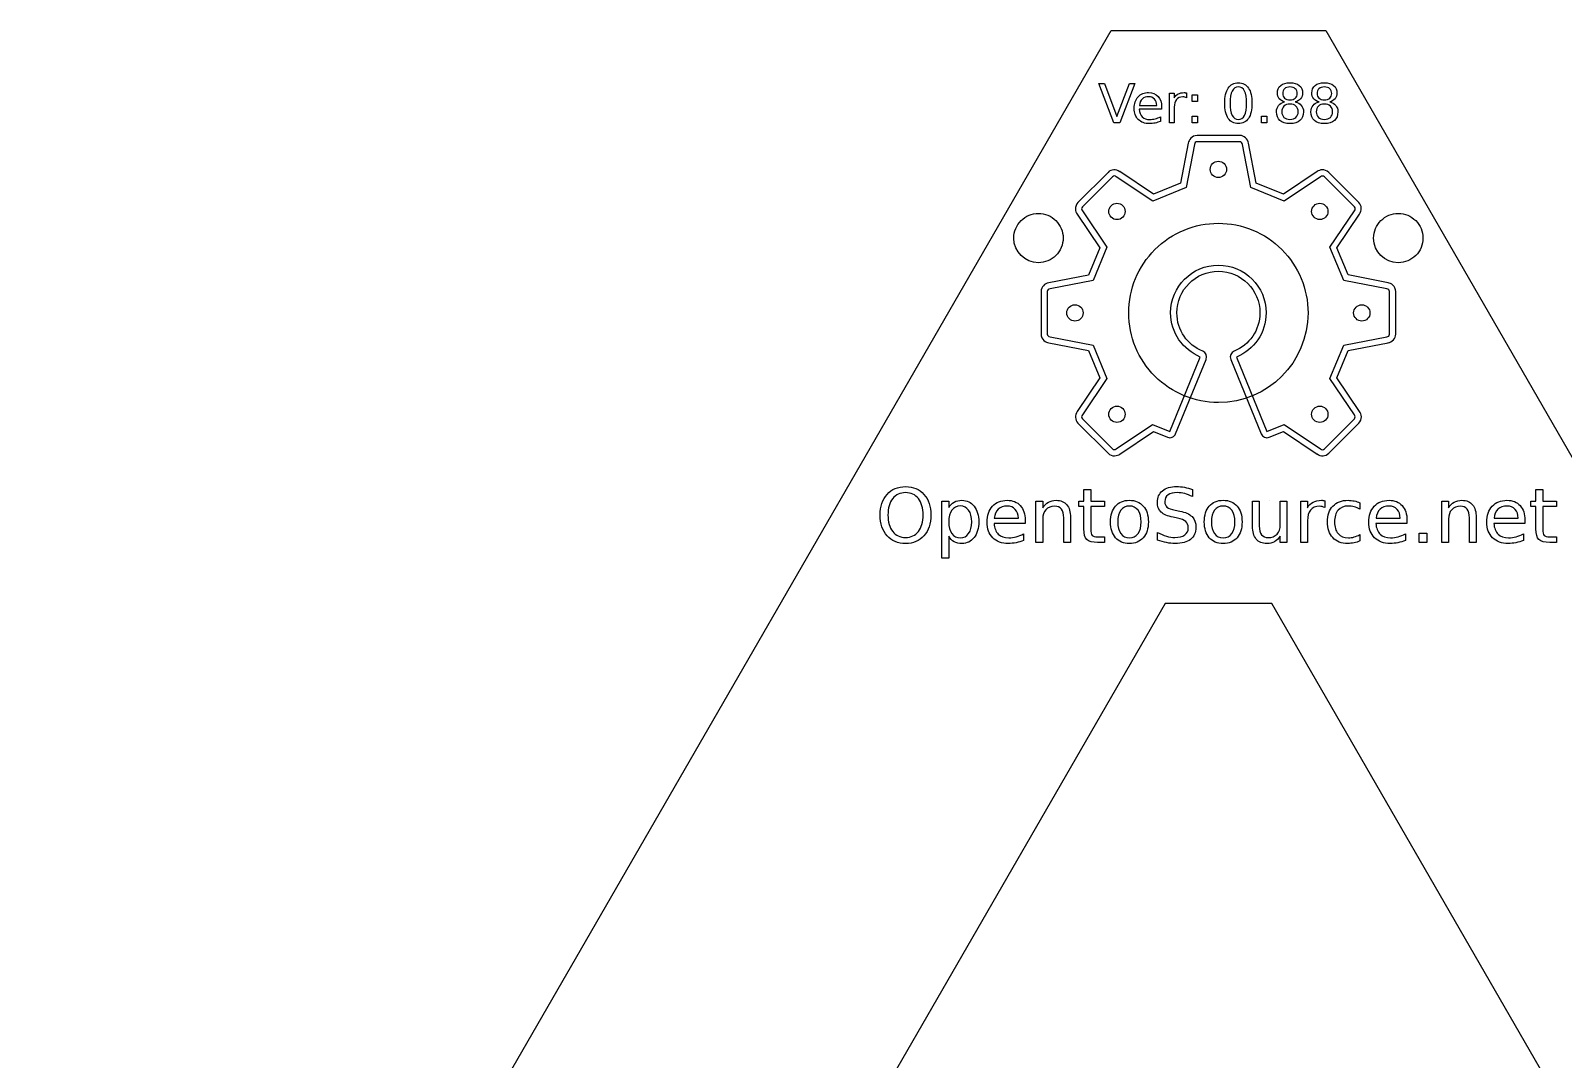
# Model space of a CAD drawing. Extents: x -55 to 123, y 94 to 249.
# Drawn here: x -55.3 to 59.7, y 171.4 to 248.6 of the extents above; entities that cross this region are included whole.
import ezdxf

# ---------------------------------------------------------------- set-up
doc = ezdxf.new("R2010")
doc.units = 0
doc.layers.get('0').update_dxf_attribs({"linetype": 'CONTINUOUS'})

msp = doc.modelspace()

# ---------------------------------------------------------------- linework, layer by layer
at = {"color": 7}
for p, q in [((-55.264052, 108.125971), (25.812221, 248.554188)), ((25.812221, 248.554188), (41.912222, 248.554189)), ((41.912222, 248.554189), (122.98848, 108.125969)), ((26.024232, 241.636372), (24.895896, 244.591823)), ((24.895896, 244.591823), (25.313578, 244.591823)), ((25.313578, 244.591823), (26.2499, 242.103543)), ((26.2499, 242.103543), (27.188201, 244.591823)), ((27.603904, 244.591823), (26.477547, 241.636372)), ((27.188201, 244.591823), (27.603904, 244.591823)), ((30.181263, 241.636369), (30.181263, 243.853452)), ((30.181263, 243.853452), (30.547478, 243.853452)), ((30.547478, 243.853452), (30.547478, 243.509013)), ((31.47786, 243.887143), (31.47984, 243.512975)), ((35.361714, 244.64527), (35.361714, 244.64527)), ((35.361714, 244.328544), (35.361714, 244.328544)), ((38.687338, 243.841578), (38.687338, 243.841578)), ((41.268656, 243.841578), (41.268656, 243.841578)), ((27.934487, 242.940888), (29.233064, 242.942868)), ((29.597299, 242.835975), (29.597299, 242.835973)), ((29.597299, 242.835973), (29.597299, 242.657814)), ((30.547478, 242.804297), (30.547478, 241.636369)), ((31.887625, 243.732703), (32.305307, 243.732703)), ((31.887625, 243.229901), (31.887625, 243.732703)), ((32.305307, 243.229901), (31.887625, 243.229901)), ((32.305307, 243.732703), (32.305307, 243.229901)), ((38.833824, 243.210105), (38.833824, 243.210105)), ((39.233691, 243.039865), (39.233691, 243.039865)), ((41.415142, 243.210105), (41.415142, 243.210105)), ((41.815009, 243.039865), (41.815009, 243.039865)), ((26.477547, 241.636372), (26.024232, 241.636372)), ((29.597299, 242.657814), (27.92261, 242.657814)), ((29.512179, 242.093648), (29.512179, 241.749208)), ((30.547478, 241.636369), (30.181263, 241.636369)), ((31.887625, 242.139175), (32.305307, 242.139175)), ((31.887625, 241.636372), (31.887625, 242.139175)), ((32.305307, 241.636372), (31.887625, 241.636372)), ((32.305307, 242.139175), (32.305307, 241.636372)), ((37.087872, 242.139175), (37.505554, 242.139175)), ((37.087872, 241.636372), (37.087872, 242.139175)), ((37.505554, 241.636372), (37.087872, 241.636372)), ((37.505554, 242.139175), (37.505554, 241.636372)), ((34.473421, 238.141706), (34.473421, 238.141706)), ((26.682849, 235.421985), (26.682849, 235.421985)), ((41.905345, 234.556067), (41.905345, 234.556067)), ((22.212215, 232.990918), (22.212215, 232.990918)), ((49.212213, 232.990918), (49.212213, 232.990918)), ((23.097228, 227.990072), (23.097228, 227.990072)), ((44.625071, 226.765495), (44.625071, 226.765495)), ((25.816943, 220.1995), (25.816943, 220.1995)), ((33.861154, 220.650845), (33.861154, 220.650845)), ((41.039457, 219.333577), (41.039457, 219.333577)), ((10.387336, 214.343271), (10.387336, 214.343271)), ((23.768087, 213.24084), (23.768087, 214.117272)), ((23.768087, 214.117272), (24.277961, 214.117272)), ((24.277961, 214.117272), (24.277961, 213.24084)), ((31.931585, 214.133813), (31.931585, 214.133809)), ((31.931585, 214.133809), (31.931585, 213.590862)), ((57.689873, 213.24084), (57.689873, 214.117272)), ((57.689873, 214.117272), (58.199747, 214.117272)), ((58.199747, 214.117272), (58.199747, 213.24084)), ((10.387336, 213.891274), (10.387336, 213.891274)), ((13.118608, 208.979946), (13.118608, 213.24084)), ((13.118608, 213.24084), (13.628482, 213.24084)), ((13.628482, 213.24084), (13.628482, 212.772307)), ((20.174163, 210.154034), (20.174163, 213.24084)), ((20.174163, 213.24084), (20.684038, 213.24084)), ((20.684038, 213.24084), (20.684038, 212.761283)), ((23.396017, 212.846721), (23.396017, 213.24084)), ((23.396017, 213.24084), (23.768087, 213.24084)), ((23.768087, 212.846721), (23.396017, 212.846721)), ((23.768087, 211.171027), (23.768087, 212.846721)), ((24.277961, 213.24084), (25.322514, 213.24084)), ((25.322514, 212.846721), (24.277961, 212.846721)), ((24.277961, 212.846721), (24.277961, 211.171027)), ((25.322514, 213.24084), (25.322514, 212.846721)), ((27.188378, 213.315254), (27.188378, 213.315254)), ((27.188378, 212.885306), (27.188378, 212.885306)), ((34.221885, 213.315254), (34.221885, 213.315254)), ((34.221885, 212.885306), (34.221885, 212.885306)), ((36.423989, 211.37222), (36.423989, 213.24084)), ((36.423989, 213.24084), (36.931107, 213.24084)), ((36.931107, 213.24084), (36.931107, 211.391513)), ((37.700053, 213.315254), (37.700053, 213.315254)), ((38.502071, 211.490731), (38.502071, 213.24084)), ((38.502071, 213.24084), (39.009189, 213.24084)), ((39.009189, 213.24084), (39.009189, 210.154034)), ((40.039961, 210.154032), (40.039961, 213.240838)), ((40.039961, 213.240838), (40.549836, 213.240838)), ((40.549836, 213.240838), (40.549836, 212.761281)), ((41.845191, 213.287662), (41.847948, 212.766795)), ((44.485514, 213.122329), (44.485514, 212.648284)), ((44.485514, 213.122326), (44.485514, 213.122329)), ((50.623295, 210.154034), (50.623295, 213.24084)), ((50.623295, 213.24084), (51.13317, 213.24084)), ((51.13317, 213.24084), (51.13317, 212.761283)), ((57.317803, 212.846721), (57.317803, 213.24084)), ((57.317803, 213.24084), (57.689873, 213.24084)), ((57.689873, 212.846721), (57.317803, 212.846721)), ((57.689873, 211.171027), (57.689873, 212.846721)), ((58.199747, 213.24084), (59.2443, 213.24084)), ((59.2443, 212.846721), (58.199747, 212.846721)), ((58.199747, 212.846721), (58.199747, 211.171027)), ((59.2443, 213.24084), (59.2443, 212.846721)), ((15.353786, 211.694681), (15.353786, 211.694681)), ((17.046017, 211.970289), (18.854003, 211.973045)), ((19.361121, 211.824223), (19.361121, 211.824217)), ((19.361121, 211.824217), (19.361121, 211.57617)), ((20.684038, 211.898631), (20.684038, 210.154034)), ((22.252245, 210.154034), (22.252245, 212.000606)), ((22.759363, 212.017142), (22.759363, 210.154034)), ((22.759363, 212.017142), (22.759363, 212.017142)), ((30.801594, 211.978561), (30.462597, 212.044711)), ((30.627961, 212.576622), (30.964203, 212.507722)), ((40.549836, 211.780117), (40.549836, 210.154032)), ((45.698186, 211.970289), (47.506172, 211.973045)), ((48.01329, 211.824223), (48.01329, 211.824217)), ((48.01329, 211.824217), (48.01329, 211.57617)), ((51.13317, 211.898631), (51.13317, 210.154034)), ((52.701377, 210.154034), (52.701377, 212.000606)), ((53.208495, 212.017142), (53.208495, 210.154034)), ((53.208495, 212.017142), (53.208495, 212.017142)), ((54.550702, 211.970289), (56.358688, 211.973045)), ((56.865806, 211.824223), (56.865806, 211.824217)), ((56.865806, 211.824217), (56.865806, 211.57617)), ((13.628482, 210.617055), (13.628482, 208.979946)), ((13.628482, 210.617055), (13.628482, 210.617055)), ((19.361121, 211.57617), (17.02948, 211.57617)), ((19.24261, 210.79069), (19.24261, 210.311133)), ((24.801615, 210.57847), (25.322514, 210.57847)), ((25.322514, 210.57847), (25.322514, 210.154034)), ((29.299533, 210.335937), (29.299533, 210.909201)), ((36.423989, 211.37222), (36.423989, 211.37222)), ((38.502071, 210.154034), (38.502071, 210.62808)), ((44.485514, 210.741077), (44.485514, 210.272544)), ((48.01329, 211.57617), (45.68165, 211.57617)), ((47.894779, 210.79069), (47.894779, 210.311133)), ((48.917283, 210.854078), (49.498815, 210.854078)), ((48.917283, 210.154034), (48.917283, 210.854078)), ((49.498815, 210.854078), (49.498815, 210.154034)), ((56.865806, 211.57617), (54.534166, 211.57617)), ((56.747295, 210.79069), (56.747295, 210.311133)), ((58.723402, 210.57847), (59.2443, 210.57847)), ((59.2443, 210.57847), (59.2443, 210.154034)), ((20.684038, 210.154034), (20.174163, 210.154034)), ((22.759363, 210.154034), (22.252245, 210.154034)), ((25.322514, 210.154034), (24.801615, 210.154034)), ((39.009189, 210.154034), (38.502071, 210.154034)), ((40.549836, 210.154032), (40.039961, 210.154032)), ((49.498815, 210.154034), (48.917283, 210.154034)), ((51.13317, 210.154034), (50.623295, 210.154034)), ((53.208495, 210.154034), (52.701377, 210.154034)), ((59.2443, 210.154034), (58.723402, 210.154034)), ((13.628482, 208.979946), (13.118608, 208.979946)), ((29.862216, 205.569003), (-16.012782, 126.111161)), ((37.862216, 205.569003), (29.862216, 205.569003)), ((83.737214, 126.11116), (37.862216, 205.569003))]:
    msp.add_line(p, q, dxfattribs=at)
at = {"color": 1}
for p, q in [((32.266521, 240.687028), (32.26651, 240.686908)), ((35.463652, 240.687028), (32.266521, 240.687028)), ((31.602999, 240.106718), (31.022803, 237.12245)), ((36.124103, 240.10679), (36.111729, 240.103751)), ((36.701205, 237.122522), (36.124103, 240.10679)), ((25.581662, 237.921787), (23.325712, 235.659663)), ((26.461539, 237.980388), (26.455026, 237.971162)), ((28.982883, 236.279942), (26.461539, 237.980388)), ((31.022803, 237.12245), (28.982883, 236.279942)), ((38.744208, 236.280014), (36.701205, 237.122522)), ((41.262469, 237.98046), (38.744208, 236.280014)), ((44.401053, 235.659711), (42.14201, 237.921824)), ((23.267078, 234.780169), (24.967525, 232.261904)), ((23.325712, 235.659663), (23.325712, 235.656624)), ((42.756721, 232.258804), (44.457169, 234.780155)), ((44.457169, 234.780155), (44.4474, 234.786342)), ((24.967525, 232.261904), (24.125019, 230.218898)), ((43.599228, 230.221971), (42.756721, 232.258804)), ((24.125019, 230.218898), (21.137665, 229.641796)), ((46.589682, 229.641782), (43.599228, 230.221971)), ((20.554561, 228.981401), (20.554561, 225.784192)), ((21.137665, 229.641796), (21.140921, 229.63257)), ((47.169866, 225.784145), (47.169866, 228.981354)), ((21.137839, 225.123764), (24.119017, 224.546661)), ((24.119017, 224.546661), (24.967699, 222.497484)), ((42.756895, 222.500557), (43.605578, 224.546649)), ((43.605578, 224.546649), (46.589845, 225.123751)), ((46.589845, 225.123751), (46.586588, 225.132977)), ((30.655913, 218.300407), (32.936545, 223.892437)), ((34.788223, 223.892423), (37.068855, 218.300392)), ((24.967699, 222.497484), (23.267251, 219.979218)), ((44.457343, 219.979201), (42.756895, 222.500557)), ((23.267251, 219.979218), (23.27702, 219.973031)), ((23.326406, 219.108921), (23.326406, 219.105882)), ((23.326406, 219.105882), (25.582345, 216.843763)), ((42.142759, 216.843713), (44.401791, 219.105832)), ((26.461886, 216.785127), (28.983241, 218.48866)), ((28.983241, 218.48866), (30.04487, 218.047346)), ((37.679909, 218.047331), (38.741527, 218.488645)), ((38.741527, 218.488645), (41.262882, 216.785112)), ((41.262882, 216.785112), (41.269394, 216.794338))]:
    msp.add_line(p, q, dxfattribs=at)
at = {"color": 5}
for p, q in [((32.059609, 240.019136), (31.431504, 236.787545)), ((35.463782, 240.220511), (32.265761, 240.220511)), ((36.293275, 236.787545), (35.66518, 240.019136)), ((25.912864, 237.593045), (23.654591, 235.329973)), ((28.933507, 235.751901), (26.20053, 237.593045)), ((41.524238, 237.593045), (38.79608, 235.751901)), ((44.070188, 235.329973), (41.811904, 237.593045)), ((31.431504, 236.787545), (28.933507, 235.751901)), ((38.79608, 235.751901), (36.293275, 236.787545)), ((23.654591, 235.042295), (25.49573, 232.314141)), ((42.229038, 232.314141), (44.070188, 235.042295)), ((25.49573, 232.314141), (24.460085, 229.811336)), ((43.264694, 229.811336), (42.229038, 232.314141)), ((21.022318, 228.981862), (21.022318, 225.783832)), ((24.460085, 229.811336), (21.228492, 229.183237)), ((46.50108, 229.183237), (43.264694, 229.811336)), ((46.702456, 225.783832), (46.702456, 228.981862)), ((21.228492, 225.582458), (24.455288, 224.954358)), ((43.269469, 224.954358), (46.50108, 225.582458)), ((24.455288, 224.954358), (25.49573, 222.44676)), ((42.229038, 222.44676), (43.269469, 224.954358)), ((30.223257, 218.476793), (32.505507, 224.067349)), ((35.219272, 224.067349), (37.501521, 218.476793)), ((25.49573, 222.44676), (23.654591, 219.718606)), ((44.070188, 219.718606), (42.229038, 222.44676)), ((23.654591, 219.43572), (25.912864, 217.17265)), ((26.20053, 217.17265), (28.928699, 219.013793)), ((28.928699, 219.013793), (30.223257, 218.476793)), ((37.501521, 218.476793), (38.79608, 219.013793)), ((38.79608, 219.013793), (41.524238, 217.17265)), ((41.811904, 217.17265), (44.070188, 219.43572))]:
    msp.add_line(p, q, dxfattribs=at)
at = {"color": 2}
for p, q in [((32.059609, 240.019136), (31.431504, 236.787545)), ((35.463782, 240.220511), (32.265761, 240.220511)), ((36.293275, 236.787545), (35.66518, 240.019136)), ((25.912864, 237.593045), (23.654591, 235.329973)), ((28.933507, 235.751901), (26.20053, 237.593045)), ((41.524238, 237.593045), (38.79608, 235.751901)), ((44.070188, 235.329973), (41.811904, 237.593045)), ((31.431504, 236.787545), (28.933507, 235.751901)), ((38.79608, 235.751901), (36.293275, 236.787545)), ((23.654591, 235.042295), (25.49573, 232.314141)), ((42.229038, 232.314141), (44.070188, 235.042295)), ((25.49573, 232.314141), (24.460085, 229.811336)), ((43.264694, 229.811336), (42.229038, 232.314141)), ((21.022318, 228.981862), (21.022318, 225.783832)), ((24.460085, 229.811336), (21.228492, 229.183237)), ((46.50108, 229.183237), (43.264694, 229.811336)), ((46.702456, 225.783832), (46.702456, 228.981862)), ((21.228492, 225.582458), (24.455288, 224.954358)), ((43.269469, 224.954358), (46.50108, 225.582458)), ((24.455288, 224.954358), (25.49573, 222.44676)), ((42.229038, 222.44676), (43.269469, 224.954358)), ((30.223257, 218.476793), (32.505507, 224.067349)), ((35.219272, 224.067349), (37.501521, 218.476793)), ((25.49573, 222.44676), (23.654591, 219.718606)), ((44.070188, 219.718606), (42.229038, 222.44676)), ((23.654591, 219.43572), (25.912864, 217.17265)), ((26.20053, 217.17265), (28.928699, 219.013793)), ((28.928699, 219.013793), (30.223257, 218.476793)), ((37.501521, 218.476793), (38.79608, 219.013793)), ((38.79608, 219.013793), (41.524238, 217.17265)), ((41.811904, 217.17265), (44.070188, 219.43572))]:
    msp.add_line(p, q, dxfattribs=at)
at = {"color": 7}
for points in [[(27.83551, 243.58622), (28.032144, 243.80001), (28.296742, 243.906905), (28.629305, 243.906905)], [(28.629305, 243.906905), (28.927555, 243.906905), (29.16312, 243.810568), (29.336, 243.617892)], [(30.846388, 243.807923), (30.969119, 243.87391), (31.118244, 243.906903), (31.293763, 243.906903)], [(31.293763, 243.906903), (31.318836, 243.906903), (31.34655, 243.904937), (31.376903, 243.901003)], [(31.376903, 243.901003), (31.407256, 243.898337), (31.440909, 243.893717), (31.47786, 243.887143)], [(34.340272, 243.111128), (34.340272, 243.609972), (34.427372, 243.990044), (34.601571, 244.251342)], [(34.601571, 244.251342), (34.77709, 244.513961), (35.030471, 244.64527), (35.361714, 244.64527)], [(34.896523, 244.023695), (34.793587, 243.821783), (34.742119, 243.517594), (34.742119, 243.111128)], [(35.361714, 244.328544), (35.155842, 244.328544), (35.000778, 244.226928), (34.896523, 244.023695)], [(35.361714, 244.64527), (35.692957, 244.64527), (35.945678, 244.513961), (36.119877, 244.251342)], [(35.826906, 244.023695), (35.72397, 244.226928), (35.568906, 244.328544), (35.361714, 244.328544)], [(35.983289, 243.111128), (35.983289, 243.517594), (35.931161, 243.821783), (35.826906, 244.023695)], [(36.119877, 244.251342), (36.295396, 243.990044), (36.383156, 243.609972), (36.383156, 243.111128)], [(38.289451, 243.879189), (38.289451, 244.115415), (38.373252, 244.302151), (38.540853, 244.439398)], [(38.431978, 243.449629), (38.33696, 243.567082), (38.289451, 243.710269), (38.289451, 243.879189)], [(38.540853, 244.439398), (38.709774, 244.576646), (38.94072, 244.64527), (39.233691, 244.64527)], [(38.829865, 244.199874), (38.734847, 244.114094), (38.687338, 243.994662), (38.687338, 243.841578)], [(38.687338, 243.841578), (38.687338, 243.688494), (38.734847, 243.569062), (38.829865, 243.483282)], [(39.233691, 244.328544), (39.060812, 244.328544), (38.926203, 244.285654), (38.829865, 244.199874)], [(39.233691, 244.64527), (39.527982, 244.64527), (39.758928, 244.576646), (39.926529, 244.439398)], [(39.635537, 244.199874), (39.5392, 244.285654), (39.405251, 244.328544), (39.233691, 244.328544)], [(39.782023, 243.841578), (39.782023, 243.994662), (39.733194, 244.114094), (39.635537, 244.199874)], [(39.635537, 243.483282), (39.733194, 243.569062), (39.782023, 243.688494), (39.782023, 243.841578)], [(39.926529, 244.439398), (40.09413, 244.302151), (40.177931, 244.115415), (40.177931, 243.879189)], [(40.177931, 243.879189), (40.177931, 243.710269), (40.129762, 243.567082), (40.033424, 243.449629)], [(40.870769, 243.879189), (40.870769, 244.115415), (40.95457, 244.302151), (41.122171, 244.439398)], [(41.013296, 243.449629), (40.918278, 243.567082), (40.870769, 243.710269), (40.870769, 243.879189)], [(41.122171, 244.439398), (41.291091, 244.576646), (41.522037, 244.64527), (41.815009, 244.64527)], [(41.411183, 244.199874), (41.316165, 244.114094), (41.268656, 243.994662), (41.268656, 243.841578)], [(41.268656, 243.841578), (41.268656, 243.688494), (41.316165, 243.569062), (41.411183, 243.483282)], [(41.815009, 244.328544), (41.642129, 244.328544), (41.50752, 244.285654), (41.411183, 244.199874)], [(41.815009, 244.64527), (42.1093, 244.64527), (42.340246, 244.576646), (42.507847, 244.439398)], [(42.216855, 244.199874), (42.120518, 244.285654), (41.986569, 244.328544), (41.815009, 244.328544)], [(42.363341, 243.841578), (42.363341, 243.994662), (42.314512, 244.114094), (42.216855, 244.199874)], [(42.216855, 243.483282), (42.314512, 243.569062), (42.363341, 243.688494), (42.363341, 243.841578)], [(42.507847, 244.439398), (42.675448, 244.302151), (42.759249, 244.115415), (42.759249, 243.879189)], [(42.759249, 243.879189), (42.759249, 243.710269), (42.71108, 243.567082), (42.614742, 243.449629)], [(27.542538, 242.723141), (27.542538, 243.086057), (27.640195, 243.37375), (27.83551, 243.58622)], [(27.851346, 241.887776), (27.645474, 242.093648), (27.542538, 242.372103), (27.542538, 242.723141)], [(28.144318, 243.425875), (28.022906, 243.311062), (27.952962, 243.1494), (27.934487, 242.940888)], [(28.633264, 243.598095), (28.430031, 243.598095), (28.267049, 243.540689), (28.144318, 243.425875)], [(29.064803, 243.419936), (28.956588, 243.538709), (28.812742, 243.598095), (28.633264, 243.598095)], [(29.233064, 242.942868), (29.230397, 243.142142), (29.17431, 243.301164), (29.064803, 243.419936)], [(29.336, 243.617892), (29.510199, 243.426537), (29.597299, 243.165898), (29.597299, 242.835975)], [(30.547478, 243.509013), (30.62402, 243.643621), (30.723657, 243.743258), (30.846388, 243.807923)], [(30.711779, 243.380343), (30.602245, 243.247054), (30.547478, 243.055039), (30.547478, 242.804297)], [(31.186868, 243.582255), (30.980996, 243.582255), (30.822633, 243.514951), (30.711779, 243.380343)], [(31.345231, 243.564445), (31.297724, 243.576319), (31.244937, 243.582255), (31.186868, 243.582255)], [(31.47984, 243.512975), (31.438927, 243.536729), (31.394057, 243.553885), (31.345231, 243.564445)], [(34.601571, 241.970914), (34.427372, 242.233533), (34.340272, 242.613604), (34.340272, 243.111128)], [(34.742119, 243.111128), (34.742119, 242.705983), (34.793587, 242.401794), (34.896523, 242.198561)], [(35.826906, 242.198561), (35.931161, 242.401794), (35.983289, 242.705983), (35.983289, 243.111128)], [(36.383156, 243.111128), (36.383156, 242.613604), (36.295396, 242.233533), (36.119877, 241.970914)], [(38.220167, 242.467778), (38.220167, 242.656494), (38.274275, 242.816177), (38.38249, 242.946827)], [(38.38249, 242.946827), (38.490705, 243.077477), (38.641149, 243.165236), (38.833824, 243.210105)], [(38.833824, 243.210105), (38.662264, 243.252332), (38.528315, 243.332173), (38.431978, 243.449629)], [(38.784336, 242.887441), (38.676121, 242.785825), (38.622014, 242.645937), (38.622014, 242.467778)], [(39.233691, 243.039865), (39.043656, 243.039865), (38.893871, 242.989057), (38.784336, 242.887441)], [(38.829865, 243.483282), (38.926203, 243.397502), (39.060812, 243.354612), (39.233691, 243.354612)], [(39.233691, 243.354612), (39.405251, 243.354612), (39.5392, 243.397502), (39.635537, 243.483282)], [(39.683046, 242.887441), (39.574831, 242.989057), (39.425046, 243.039865), (39.233691, 243.039865)], [(40.033424, 243.449629), (39.938407, 243.332177), (39.805778, 243.252335), (39.635537, 243.210105)], [(39.635537, 243.210105), (39.828212, 243.165239), (39.977997, 243.077479), (40.084892, 242.946827)], [(39.847348, 242.467778), (39.847348, 242.645937), (39.792581, 242.785825), (39.683046, 242.887441)], [(40.084892, 242.946827), (40.193107, 242.816177), (40.247215, 242.656494), (40.247215, 242.467778)], [(40.801485, 242.467778), (40.801485, 242.656494), (40.855592, 242.816177), (40.963807, 242.946827)], [(40.963807, 242.946827), (41.072022, 243.077477), (41.222467, 243.165236), (41.415142, 243.210105)], [(41.415142, 243.210105), (41.243582, 243.252332), (41.109633, 243.332173), (41.013296, 243.449629)], [(41.365654, 242.887441), (41.257439, 242.785825), (41.203332, 242.645937), (41.203332, 242.467778)], [(41.815009, 243.039865), (41.624973, 243.039865), (41.475188, 242.989057), (41.365654, 242.887441)], [(41.411183, 243.483282), (41.50752, 243.397502), (41.642129, 243.354612), (41.815009, 243.354612)], [(41.815009, 243.354612), (41.986569, 243.354612), (42.120518, 243.397502), (42.216855, 243.483282)], [(42.264364, 242.887441), (42.156149, 242.989057), (42.006364, 243.039865), (41.815009, 243.039865)], [(42.614742, 243.449629), (42.519725, 243.332177), (42.387096, 243.252335), (42.216855, 243.210105)], [(42.216855, 243.210105), (42.40953, 243.165239), (42.559315, 243.077479), (42.66621, 242.946827)], [(42.428666, 242.467778), (42.428666, 242.645937), (42.373899, 242.785825), (42.264364, 242.887441)], [(42.66621, 242.946827), (42.774425, 242.816177), (42.828532, 242.656494), (42.828532, 242.467778)], [(28.69265, 241.578968), (28.338973, 241.578968), (28.058538, 241.681904), (27.851346, 241.887776)], [(27.92261, 242.657814), (27.938443, 242.407073), (28.013666, 242.215718), (28.148277, 242.083748)], [(28.148277, 242.083748), (28.284205, 241.953099), (28.472921, 241.887774), (28.714425, 241.887774)], [(29.110333, 241.622518), (28.973085, 241.593485), (28.833857, 241.578968), (28.69265, 241.578968)], [(28.714425, 241.887774), (28.854312, 241.887774), (28.989581, 241.904931), (29.12023, 241.939244)], [(29.512179, 241.749208), (29.38153, 241.693782), (29.247581, 241.651552), (29.110333, 241.622518)], [(29.12023, 241.939244), (29.252199, 241.973558), (29.382849, 242.025026), (29.512179, 242.093648)], [(35.361714, 241.578966), (35.030471, 241.578966), (34.77709, 241.709616), (34.601571, 241.970914)], [(34.896523, 242.198561), (35.000778, 241.996649), (35.155842, 241.895692), (35.361714, 241.895692)], [(35.361714, 241.895692), (35.568906, 241.895692), (35.72397, 241.996649), (35.826906, 242.198561)], [(36.119877, 241.970914), (35.945678, 241.709616), (35.692957, 241.578966), (35.361714, 241.578966)], [(38.481466, 241.808592), (38.307267, 241.961677), (38.220167, 242.181406), (38.220167, 242.467778)], [(39.233691, 241.578966), (38.907727, 241.578966), (38.656985, 241.655508), (38.481466, 241.808592)], [(38.622014, 242.467778), (38.622014, 242.28962), (38.676121, 242.149733), (38.784336, 242.048116)], [(38.784336, 242.048116), (38.893871, 241.9465), (39.043656, 241.895692), (39.233691, 241.895692)], [(39.233691, 241.895692), (39.423727, 241.895692), (39.573512, 241.9465), (39.683046, 242.048116)], [(39.983936, 241.808592), (39.809737, 241.655508), (39.559655, 241.578966), (39.233691, 241.578966)], [(39.683046, 242.048116), (39.792581, 242.151052), (39.847348, 242.29094), (39.847348, 242.467778)], [(40.247215, 242.467778), (40.247215, 242.181406), (40.159455, 241.961677), (39.983936, 241.808592)], [(41.062784, 241.808592), (40.888585, 241.961677), (40.801485, 242.181406), (40.801485, 242.467778)], [(41.815009, 241.578966), (41.489045, 241.578966), (41.238303, 241.655508), (41.062784, 241.808592)], [(41.203332, 242.467778), (41.203332, 242.28962), (41.257439, 242.149733), (41.365654, 242.048116)], [(41.365654, 242.048116), (41.475188, 241.9465), (41.624973, 241.895692), (41.815009, 241.895692)], [(41.815009, 241.895692), (42.005044, 241.895692), (42.154829, 241.9465), (42.264364, 242.048116)], [(42.565254, 241.808592), (42.391055, 241.655508), (42.140973, 241.578966), (41.815009, 241.578966)], [(42.264364, 242.048116), (42.373899, 242.151052), (42.428666, 242.29094), (42.428666, 242.467778)], [(42.828532, 242.467778), (42.828532, 242.181406), (42.740773, 241.961677), (42.565254, 241.808592)], [(33.248853, 238.141706), (33.248853, 238.479861), (33.522982, 238.75399), (33.861137, 238.753991)], [(33.861137, 237.529422), (33.522982, 237.529422), (33.248853, 237.803551), (33.248853, 238.141706)], [(33.861137, 238.753991), (34.023525, 238.753991), (34.179262, 238.689482), (34.294087, 238.574657)], [(34.294087, 238.574657), (34.408913, 238.459831), (34.473421, 238.304094), (34.473421, 238.141706)], [(34.473421, 238.141706), (34.473421, 237.979318), (34.408913, 237.823581), (34.294087, 237.708756)], [(34.294087, 237.708756), (34.179262, 237.59393), (34.023525, 237.529422), (33.861137, 237.529422)], [(19.054067, 234.299066), (19.40101, 234.646008), (19.871564, 234.840918), (20.362215, 234.840918)], [(20.362215, 234.840918), (20.852866, 234.840918), (21.32342, 234.646008), (21.670363, 234.299066)], [(25.816949, 234.556085), (25.577837, 234.795196), (25.577837, 235.182873), (25.816948, 235.421985)], [(25.816948, 235.421985), (25.931774, 235.53681), (26.087511, 235.601319), (26.249899, 235.601319)], [(26.249899, 235.601319), (26.412287, 235.601319), (26.568024, 235.53681), (26.682849, 235.421985)], [(26.682849, 235.421985), (26.797675, 235.307159), (26.862183, 235.151422), (26.862183, 234.989034)], [(26.862183, 234.989034), (26.862183, 234.826646), (26.797675, 234.670909), (26.682849, 234.556084)], [(40.86011, 234.989017), (40.86011, 235.151405), (40.924619, 235.307142), (41.039444, 235.421968)], [(41.039444, 234.556067), (40.924619, 234.670892), (40.86011, 234.826629), (40.86011, 234.989017)], [(41.039444, 235.421968), (41.278556, 235.661079), (41.666233, 235.661079), (41.905344, 235.421967)], [(41.905344, 235.421967), (42.144456, 235.182856), (42.144457, 234.795179), (41.905345, 234.556067)], [(46.054065, 234.299066), (46.401008, 234.646008), (46.871562, 234.840918), (47.362213, 234.840918)], [(47.362213, 234.840918), (47.852864, 234.840918), (48.323418, 234.646008), (48.670361, 234.299066)], [(18.512215, 232.990918), (18.512215, 233.481569), (18.707125, 233.952124), (19.054067, 234.299066)], [(21.670363, 234.299066), (22.017305, 233.952124), (22.212215, 233.481569), (22.212215, 232.990918)], [(26.682849, 234.556084), (26.443737, 234.316972), (26.056061, 234.316973), (25.816949, 234.556085)], [(29.104481, 232.134469), (30.366029, 233.396017), (32.077056, 234.104747), (33.861154, 234.104747)], [(33.861154, 234.104747), (35.645252, 234.104747), (37.356279, 233.396017), (38.617827, 232.134469)], [(41.472395, 234.376733), (41.310007, 234.376733), (41.15427, 234.441241), (41.039444, 234.556067)], [(41.905345, 234.556067), (41.79052, 234.441241), (41.634783, 234.376733), (41.472395, 234.376733)], [(45.512213, 232.990918), (45.512213, 233.481569), (45.707123, 233.952124), (46.054065, 234.299066)], [(48.670361, 234.299066), (49.017303, 233.952124), (49.212213, 233.481569), (49.212213, 232.990918)], [(20.362215, 231.140918), (19.340488, 231.140918), (18.512215, 231.969191), (18.512215, 232.990918)], [(22.212215, 232.990918), (22.212215, 232.500268), (22.017305, 232.029713), (21.670363, 231.682771)], [(47.362213, 231.140918), (46.340486, 231.140918), (45.512213, 231.969191), (45.512213, 232.990918)], [(49.212213, 232.990918), (49.212213, 232.500268), (49.017303, 232.029713), (48.670361, 231.682771)], [(21.670363, 231.682771), (21.32342, 231.335828), (20.852866, 231.140918), (20.362215, 231.140918)], [(27.134203, 227.377796), (27.134202, 229.161894), (27.842933, 230.872921), (29.104481, 232.134469)], [(38.617827, 232.134469), (39.879375, 230.87292), (40.588105, 229.161894), (40.588105, 227.377796)], [(48.670361, 231.682771), (48.323418, 231.335828), (47.852864, 231.140918), (47.362213, 231.140918)], [(22.484944, 227.377788), (22.484944, 227.715943), (22.759073, 227.990072), (23.097228, 227.990072)], [(23.097228, 227.990072), (23.435383, 227.990072), (23.709512, 227.715943), (23.709513, 227.377788)], [(44.012787, 227.377779), (44.012787, 227.540167), (44.077295, 227.695904), (44.192121, 227.81073)], [(44.192121, 227.81073), (44.306946, 227.925556), (44.462683, 227.990064), (44.625071, 227.990064)], [(44.625071, 227.990064), (44.78746, 227.990065), (44.943197, 227.925556), (45.058023, 227.810731)], [(45.058023, 227.810731), (45.172849, 227.695905), (45.237358, 227.540168), (45.237358, 227.377779)], [(22.664278, 226.944838), (22.549452, 227.059663), (22.484944, 227.2154), (22.484944, 227.377788)], [(23.097228, 226.765504), (22.93484, 226.765504), (22.779103, 226.830012), (22.664278, 226.944838)], [(23.530179, 226.944838), (23.415353, 226.830012), (23.259616, 226.765504), (23.097228, 226.765504)], [(23.709513, 227.377788), (23.709513, 227.2154), (23.645005, 227.059663), (23.530179, 226.944838)], [(29.104481, 222.621123), (27.842933, 223.882671), (27.134203, 225.593697), (27.134203, 227.377796)], [(40.588105, 227.377796), (40.588104, 223.662604), (37.576346, 220.650845), (33.861154, 220.650845)], [(44.192121, 226.944829), (44.077295, 227.059655), (44.012787, 227.215391), (44.012787, 227.377779)], [(44.625071, 226.765495), (44.462683, 226.765495), (44.306946, 226.830003), (44.192121, 226.944829)], [(45.058023, 226.944828), (44.943197, 226.830002), (44.78746, 226.765494), (44.625071, 226.765495)], [(45.237358, 227.377779), (45.237358, 227.215391), (45.172849, 227.059654), (45.058023, 226.944828)], [(33.861154, 220.650845), (32.077056, 220.650845), (30.366029, 221.359575), (29.104481, 222.621123)], [(25.816943, 219.333601), (25.577832, 219.572713), (25.577832, 219.960389), (25.816943, 220.1995)], [(25.816943, 220.1995), (26.056055, 220.438612), (26.443731, 220.438612), (26.682843, 220.199501)], [(26.682843, 220.199501), (26.797669, 220.084676), (26.862177, 219.928939), (26.862177, 219.766551)], [(26.862177, 219.766551), (26.862177, 219.604163), (26.797669, 219.448426), (26.682843, 219.3336)], [(41.039457, 219.333577), (40.800345, 219.572689), (40.800344, 219.960365), (41.039456, 220.199477)], [(41.039456, 220.199477), (41.154281, 220.314303), (41.310018, 220.378811), (41.472406, 220.378811)], [(41.472406, 220.378811), (41.634794, 220.378811), (41.790531, 220.314303), (41.905357, 220.199477)], [(41.905357, 220.199477), (42.020182, 220.084652), (42.084691, 219.928915), (42.084691, 219.766527)], [(42.084691, 219.766527), (42.084691, 219.604139), (42.020182, 219.448402), (41.905357, 219.333576)], [(26.682843, 219.3336), (26.443731, 219.094489), (26.056055, 219.094489), (25.816943, 219.333601)], [(41.905357, 219.333576), (41.666245, 219.094465), (41.278568, 219.094465), (41.039457, 219.333577)], [(8.998273, 213.761738), (9.345539, 214.149427), (9.80856, 214.343271), (10.387336, 214.343271)], [(10.387336, 214.343271), (10.964275, 214.343271), (11.425458, 214.149427), (11.770886, 213.761738)], [(29.282996, 213.16919), (29.282996, 213.532992), (29.410694, 213.819624), (29.666091, 214.029086)], [(29.666091, 214.029086), (29.923324, 214.238548), (30.277021, 214.343279), (30.72718, 214.343279)], [(30.72718, 214.343279), (30.920105, 214.343279), (31.116705, 214.325823), (31.31698, 214.290909)], [(31.31698, 214.290909), (31.517255, 214.255996), (31.722124, 214.203631), (31.931585, 214.133813)], [(8.480131, 212.207311), (8.480131, 212.857745), (8.652845, 213.375888), (8.998273, 213.761738)], [(9.422709, 213.439277), (9.185687, 213.137947), (9.067175, 212.727291), (9.067175, 212.207311)], [(10.387336, 213.891274), (9.983111, 213.891274), (9.661569, 213.740609), (9.422709, 213.439277)], [(11.34645, 213.439277), (11.111265, 213.740609), (10.791561, 213.891274), (10.387336, 213.891274)], [(11.701984, 212.207311), (11.701984, 212.727291), (11.583473, 213.137947), (11.34645, 213.439277)], [(11.770886, 213.761738), (12.116315, 213.375888), (12.289029, 212.857745), (12.289029, 212.207311)], [(13.628482, 212.772307), (13.73505, 212.956046), (13.869179, 213.092012), (14.030869, 213.180206)], [(14.491134, 212.890818), (14.222876, 212.890818), (14.011577, 212.78425), (13.857236, 212.571113)], [(14.030869, 213.180206), (14.194396, 213.270238), (14.389159, 213.315254), (14.615157, 213.315254)], [(15.122275, 212.571113), (14.969772, 212.78425), (14.759392, 212.890818), (14.491134, 212.890818)], [(14.615157, 213.315254), (14.989984, 213.315254), (15.294071, 213.166426), (15.527418, 212.86877)], [(15.527418, 212.86877), (15.762603, 212.571114), (15.880196, 212.179751), (15.880196, 211.694681)], [(16.500314, 211.667126), (16.500314, 212.172407), (16.63628, 212.572957), (16.908213, 212.868776)], [(16.908213, 212.868776), (17.181983, 213.166432), (17.550379, 213.31526), (18.0134, 213.31526)], [(18.018912, 212.885306), (17.735955, 212.885306), (17.509038, 212.80538), (17.338161, 212.645527)], [(18.0134, 213.31526), (18.428649, 213.31526), (18.756622, 213.181131), (18.997319, 212.912873)], [(18.619736, 212.637259), (18.469071, 212.802624), (18.268796, 212.885306), (18.018912, 212.885306)], [(18.997319, 212.912873), (19.239854, 212.646453), (19.361121, 212.283569), (19.361121, 211.824223)], [(20.684038, 212.761283), (20.805305, 212.946859), (20.947702, 213.085581), (21.111229, 213.17745)], [(21.568738, 212.874282), (21.294968, 212.874282), (21.079075, 212.787007), (20.92106, 212.612455)], [(21.111229, 213.17745), (21.276594, 213.26932), (21.466763, 213.315254), (21.681737, 213.315254)], [(22.081368, 212.656552), (21.967451, 212.801706), (21.796574, 212.874282), (21.568738, 212.874282)], [(21.681737, 213.315254), (22.036352, 213.315254), (22.304611, 213.205011), (22.486512, 212.984525)], [(22.486512, 212.984525), (22.668413, 212.765877), (22.759363, 212.443416), (22.759363, 212.017142)], [(25.771755, 211.694681), (25.771755, 212.201799), (25.896697, 212.598674), (26.146581, 212.885306)], [(26.146581, 212.885306), (26.398303, 213.171938), (26.745569, 213.315254), (27.188378, 213.315254)], [(27.188378, 212.885306), (26.916445, 212.885306), (26.701471, 212.778738), (26.543456, 212.565601)], [(27.188378, 213.315254), (27.629351, 213.315254), (27.975698, 213.171938), (28.227419, 212.885306)], [(27.830544, 212.562845), (27.672529, 212.777819), (27.458474, 212.885306), (27.188378, 212.885306)], [(28.227419, 212.885306), (28.479141, 212.598674), (28.605002, 212.201799), (28.605002, 211.694681)], [(29.56136, 212.433318), (29.375784, 212.609707), (29.282996, 212.854998), (29.282996, 213.16919)], [(30.08777, 213.714881), (29.924243, 213.597289), (29.84248, 213.430087), (29.84248, 213.213275)], [(29.84248, 213.213275), (29.84248, 213.031375), (29.896683, 212.893571), (30.005088, 212.799864)], [(30.005088, 212.799864), (30.115331, 212.707995), (30.322956, 212.633581), (30.627961, 212.576622)], [(30.79057, 213.89127), (30.487401, 213.89127), (30.253135, 213.832474), (30.08777, 213.714881)], [(31.333517, 213.81686), (31.146104, 213.866467), (30.965121, 213.89127), (30.79057, 213.89127)], [(31.931585, 213.590862), (31.720286, 213.691918), (31.52093, 213.767251), (31.333517, 213.81686)], [(32.805261, 211.694681), (32.805261, 212.201799), (32.930203, 212.598674), (33.180088, 212.885306)], [(33.180088, 212.885306), (33.431809, 213.171938), (33.779075, 213.315254), (34.221885, 213.315254)], [(34.221885, 212.885306), (33.949952, 212.885306), (33.734978, 212.778738), (33.576963, 212.565601)], [(34.221885, 213.315254), (34.662857, 213.315254), (35.009204, 213.171938), (35.260926, 212.885306)], [(34.864051, 212.562845), (34.706036, 212.777819), (34.49198, 212.885306), (34.221885, 212.885306)], [(35.260926, 212.885306), (35.512647, 212.598674), (35.638508, 212.201799), (35.638508, 211.694681)], [(40.549836, 212.761281), (40.656404, 212.948694), (40.795126, 213.087416), (40.966003, 213.177448)], [(41.440048, 212.863255), (41.153416, 212.863255), (40.93293, 212.769549), (40.77859, 212.582136)], [(40.966003, 213.177448), (41.13688, 213.269318), (41.344504, 213.315252), (41.588876, 213.315252)], [(41.660534, 212.838455), (41.594387, 212.854989), (41.520892, 212.863255), (41.440048, 212.863255)], [(41.588876, 213.315252), (41.623789, 213.315252), (41.662375, 213.312486), (41.704632, 213.306952)], [(41.847948, 212.766795), (41.790988, 212.799869), (41.728517, 212.823755), (41.660534, 212.838455)], [(41.704632, 213.306952), (41.746892, 213.303286), (41.793745, 213.296856), (41.845191, 213.287662)], [(42.04363, 211.694679), (42.04363, 212.198123), (42.181434, 212.594079), (42.457042, 212.882548)], [(42.457042, 212.882548), (42.734487, 213.171018), (43.113906, 213.315252), (43.595301, 213.315252)], [(43.61735, 212.885302), (43.288458, 212.885302), (43.033062, 212.780571), (42.851161, 212.571109)], [(43.595301, 213.315252), (43.751479, 213.315252), (43.903982, 213.298716), (44.05281, 213.265642)], [(44.05281, 212.824672), (43.909494, 212.865092), (43.764341, 212.885302), (43.61735, 212.885302)], [(44.05281, 213.265642), (44.201638, 213.234409), (44.345873, 213.186637), (44.485514, 213.122326)], [(44.485514, 212.648284), (44.342198, 212.727292), (44.197963, 212.786088), (44.05281, 212.824672)], [(45.152483, 211.667126), (45.152483, 212.172407), (45.288449, 212.572957), (45.560382, 212.868776)], [(45.560382, 212.868776), (45.834153, 213.166432), (46.202548, 213.31526), (46.665569, 213.31526)], [(46.671081, 212.885306), (46.388124, 212.885306), (46.161207, 212.80538), (45.99033, 212.645527)], [(46.665569, 213.31526), (47.080818, 213.31526), (47.408791, 213.181131), (47.649488, 212.912873)], [(47.271906, 212.637259), (47.12124, 212.802624), (46.920965, 212.885306), (46.671081, 212.885306)], [(47.649488, 212.912873), (47.892023, 212.646453), (48.01329, 212.283569), (48.01329, 211.824223)], [(51.13317, 212.761283), (51.254437, 212.946859), (51.396834, 213.085581), (51.560361, 213.17745)], [(52.01787, 212.874282), (51.7441, 212.874282), (51.528207, 212.787007), (51.370192, 212.612455)], [(51.560361, 213.17745), (51.725726, 213.26932), (51.915895, 213.315254), (52.130869, 213.315254)], [(52.5305, 212.656552), (52.416583, 212.801706), (52.245706, 212.874282), (52.01787, 212.874282)], [(52.130869, 213.315254), (52.485484, 213.315254), (52.753743, 213.205011), (52.935644, 212.984525)], [(52.935644, 212.984525), (53.117545, 212.765877), (53.208495, 212.443416), (53.208495, 212.017142)], [(54.004999, 211.667126), (54.004999, 212.172407), (54.140965, 212.572957), (54.412898, 212.868776)], [(54.412898, 212.868776), (54.686669, 213.166432), (55.055064, 213.31526), (55.518085, 213.31526)], [(55.523597, 212.885306), (55.24064, 212.885306), (55.013723, 212.80538), (54.842846, 212.645527)], [(55.518085, 213.31526), (55.933334, 213.31526), (56.261307, 213.181131), (56.502004, 212.912873)], [(56.124422, 212.637259), (55.973757, 212.802624), (55.773482, 212.885306), (55.523597, 212.885306)], [(56.502004, 212.912873), (56.744539, 212.646453), (56.865806, 212.283569), (56.865806, 211.824223)], [(8.998273, 210.652884), (8.652845, 211.038735), (8.480131, 211.556877), (8.480131, 212.207311)], [(9.067175, 212.207311), (9.067175, 211.689169), (9.185687, 211.279433), (9.422709, 210.978101)], [(11.34645, 210.978101), (11.583473, 211.279433), (11.701984, 211.689169), (11.701984, 212.207311)], [(12.289029, 212.207311), (12.289029, 211.558715), (12.116315, 211.040572), (11.770886, 210.652884)], [(13.857236, 212.571113), (13.704733, 212.359815), (13.628482, 212.067671), (13.628482, 211.694681)], [(13.628482, 211.694681), (13.628482, 211.321693), (13.704733, 211.02863), (13.857236, 210.815493)], [(15.353786, 211.694681), (15.353786, 212.067671), (15.276616, 212.359815), (15.122275, 212.571113)], [(15.122275, 210.815493), (15.276616, 211.02863), (15.353786, 211.321693), (15.353786, 211.694681)], [(15.880196, 211.694681), (15.880196, 211.209612), (15.762603, 210.818249), (15.527418, 210.520593)], [(16.930262, 210.504062), (16.64363, 210.790694), (16.500314, 211.178382), (16.500314, 211.667126)], [(17.338161, 212.645527), (17.169122, 212.485675), (17.07174, 212.260596), (17.046017, 211.970289)], [(18.854003, 211.973045), (18.850336, 212.25049), (18.772247, 212.471895), (18.619736, 212.637259)], [(20.92106, 212.612455), (20.763045, 212.437903), (20.684038, 212.199962), (20.684038, 211.898631)], [(22.252245, 212.000606), (22.252245, 212.29275), (22.195286, 212.511399), (22.081368, 212.656552)], [(26.146581, 210.504056), (25.896697, 210.792526), (25.771755, 211.189401), (25.771755, 211.694681)], [(26.543456, 212.565601), (26.385441, 212.354302), (26.306434, 212.063995), (26.306434, 211.694681)], [(26.306434, 211.694681), (26.306434, 211.325367), (26.384523, 211.034142), (26.5407, 210.821005)], [(28.067567, 211.694681), (28.067567, 212.060321), (27.988559, 212.349709), (27.830544, 212.562845)], [(27.830544, 210.823761), (27.988559, 211.036898), (28.067567, 211.327205), (28.067567, 211.694681)], [(28.605002, 211.694681), (28.605002, 211.189401), (28.479141, 210.792526), (28.227419, 210.504056)], [(30.462597, 212.044711), (30.047348, 212.127393), (29.746935, 212.256929), (29.56136, 212.433318)], [(31.410687, 211.722246), (31.287582, 211.836164), (31.084551, 211.921603), (30.801594, 211.978561)], [(30.964203, 212.507722), (31.379452, 212.428714), (31.685376, 212.289073), (31.881976, 212.088798)], [(31.5981, 211.248201), (31.5981, 211.450313), (31.535629, 211.608328), (31.410687, 211.722246)], [(31.881976, 212.088798), (32.080413, 211.890361), (32.179632, 211.62394), (32.179632, 211.289536)], [(33.180088, 210.504056), (32.930203, 210.792526), (32.805261, 211.189401), (32.805261, 211.694681)], [(33.576963, 212.565601), (33.418948, 212.354302), (33.33994, 212.063995), (33.33994, 211.694681)], [(33.33994, 211.694681), (33.33994, 211.325367), (33.418029, 211.034142), (33.574207, 210.821005)], [(35.101073, 211.694681), (35.101073, 212.060321), (35.022066, 212.349709), (34.864051, 212.562845)], [(34.864051, 210.823761), (35.022066, 211.036898), (35.101073, 211.327205), (35.101073, 211.694681)], [(35.638508, 211.694681), (35.638508, 211.189401), (35.512647, 210.792526), (35.260926, 210.504056)], [(40.77859, 212.582136), (40.626087, 212.39656), (40.549836, 212.129221), (40.549836, 211.780117)], [(42.454286, 210.512322), (42.180515, 210.804466), (42.04363, 211.198585), (42.04363, 211.694679)], [(42.851161, 212.571109), (42.66926, 212.363485), (42.578309, 212.071341), (42.578309, 211.694677)], [(42.578309, 211.694677), (42.578309, 211.318013), (42.66926, 211.024951), (42.851161, 210.815489)], [(45.582431, 210.504062), (45.295799, 210.790694), (45.152483, 211.178382), (45.152483, 211.667126)], [(45.99033, 212.645527), (45.821291, 212.485675), (45.723909, 212.260596), (45.698186, 211.970289)], [(47.506172, 211.973045), (47.502505, 212.25049), (47.424417, 212.471895), (47.271906, 212.637259)], [(51.370192, 212.612455), (51.212177, 212.437903), (51.13317, 212.199962), (51.13317, 211.898631)], [(52.701377, 212.000606), (52.701377, 212.29275), (52.644418, 212.511399), (52.5305, 212.656552)], [(54.434947, 210.504062), (54.148315, 210.790694), (54.004999, 211.178382), (54.004999, 211.667126)], [(54.842846, 212.645527), (54.673807, 212.485675), (54.576425, 212.260596), (54.550702, 211.970289)], [(56.358688, 211.973045), (56.355021, 212.25049), (56.276933, 212.471895), (56.124422, 212.637259)], [(10.387336, 210.074108), (9.80856, 210.074108), (9.345539, 210.267034), (8.998273, 210.652884)], [(9.422709, 210.978101), (9.661569, 210.676771), (9.983111, 210.526105), (10.387336, 210.526105)], [(10.387336, 210.526105), (10.791561, 210.526105), (11.111265, 210.676771), (11.34645, 210.978101)], [(11.770886, 210.652884), (11.425458, 210.267034), (10.964275, 210.074108), (10.387336, 210.074108)], [(14.030869, 210.2064), (13.869179, 210.296432), (13.73505, 210.433317), (13.628482, 210.617055)], [(13.857236, 210.815493), (14.011577, 210.604194), (14.222876, 210.498544), (14.491134, 210.498544)], [(14.491134, 210.498544), (14.759392, 210.498544), (14.969772, 210.604194), (15.122275, 210.815493)], [(15.527418, 210.520593), (15.294071, 210.222937), (14.989984, 210.074108), (14.615157, 210.074108)], [(18.101594, 210.074114), (17.609175, 210.074114), (17.218731, 210.21743), (16.930262, 210.504062)], [(17.02948, 211.57617), (17.051527, 211.227067), (17.156258, 210.960646), (17.343673, 210.776908)], [(17.343673, 210.776908), (17.532924, 210.595007), (17.79567, 210.504056), (18.131911, 210.504056)], [(18.131911, 210.504056), (18.326674, 210.504056), (18.515006, 210.527943), (18.696907, 210.575716)], [(18.696907, 210.575716), (18.880645, 210.62349), (19.062546, 210.695148), (19.24261, 210.79069)], [(23.991329, 210.371764), (23.842501, 210.518756), (23.768087, 210.785177), (23.768087, 211.171027)], [(24.277961, 211.171027), (24.277961, 210.919305), (24.311953, 210.757615), (24.379936, 210.685957)], [(24.379936, 210.685957), (24.449757, 210.614299), (24.590316, 210.57847), (24.801615, 210.57847)], [(27.188378, 210.074108), (26.745569, 210.074108), (26.398303, 210.217424), (26.146581, 210.504056)], [(26.5407, 210.821005), (26.698715, 210.609706), (26.914608, 210.504056), (27.188378, 210.504056)], [(27.188378, 210.504056), (27.458474, 210.504056), (27.672529, 210.610625), (27.830544, 210.823761)], [(28.227419, 210.504056), (27.975698, 210.217424), (27.629351, 210.074108), (27.188378, 210.074108)], [(29.299533, 210.909201), (29.525531, 210.782422), (29.746936, 210.686878), (29.963747, 210.622569)], [(29.963747, 210.622569), (30.180558, 210.558263), (30.393695, 210.526109), (30.603157, 210.526109)], [(30.603157, 210.526109), (30.921024, 210.526109), (31.166315, 210.58858), (31.339029, 210.713522)], [(31.339029, 210.713522), (31.511743, 210.838464), (31.5981, 211.016691), (31.5981, 211.248201)], [(32.179632, 211.289536), (32.179632, 210.890824), (32.045503, 210.588574), (31.777245, 210.382787)], [(34.221885, 210.074108), (33.779075, 210.074108), (33.431809, 210.217424), (33.180088, 210.504056)], [(33.574207, 210.821005), (33.732222, 210.609706), (33.948114, 210.504056), (34.221885, 210.504056)], [(34.221885, 210.504056), (34.49198, 210.504056), (34.706036, 210.610625), (34.864051, 210.823761)], [(35.260926, 210.504056), (35.009204, 210.217424), (34.662857, 210.074108), (34.221885, 210.074108)], [(36.699597, 210.404837), (36.515858, 210.625324), (36.423989, 210.947785), (36.423989, 211.37222)], [(36.931107, 211.391513), (36.931107, 211.099369), (36.988066, 210.879802), (37.101984, 210.73281)], [(37.101984, 210.73281), (37.215902, 210.587657), (37.386779, 210.51508), (37.614614, 210.51508)], [(37.614614, 210.51508), (37.888385, 210.51508), (38.104277, 210.602356), (38.262292, 210.776908)], [(38.502071, 210.62808), (38.378966, 210.440667), (38.23565, 210.301026), (38.072123, 210.209156)], [(38.262292, 210.776908), (38.422145, 210.95146), (38.502071, 211.189401), (38.502071, 211.490731)], [(43.562229, 210.074106), (43.09737, 210.074106), (42.728056, 210.220178), (42.454286, 210.512322)], [(42.851161, 210.815489), (43.033062, 210.607865), (43.288458, 210.504052), (43.61735, 210.504052)], [(43.61735, 210.504052), (43.764341, 210.504052), (43.909494, 210.523346), (44.05281, 210.561932)], [(44.05281, 210.561932), (44.197963, 210.602352), (44.342198, 210.662067), (44.485514, 210.741077)], [(46.753763, 210.074114), (46.261344, 210.074114), (45.8709, 210.21743), (45.582431, 210.504062)], [(45.68165, 211.57617), (45.703697, 211.227067), (45.808427, 210.960646), (45.995842, 210.776908)], [(45.995842, 210.776908), (46.185093, 210.595007), (46.447839, 210.504056), (46.78408, 210.504056)], [(46.78408, 210.504056), (46.978843, 210.504056), (47.167175, 210.527943), (47.349076, 210.575716)], [(47.349076, 210.575716), (47.532814, 210.62349), (47.714715, 210.695148), (47.894779, 210.79069)], [(55.606279, 210.074114), (55.11386, 210.074114), (54.723416, 210.21743), (54.434947, 210.504062)], [(54.534166, 211.57617), (54.556213, 211.227067), (54.660943, 210.960646), (54.848358, 210.776908)], [(54.848358, 210.776908), (55.037609, 210.595007), (55.300355, 210.504056), (55.636596, 210.504056)], [(55.636596, 210.504056), (55.831359, 210.504056), (56.019691, 210.527943), (56.201592, 210.575716)], [(56.201592, 210.575716), (56.385331, 210.62349), (56.567232, 210.695148), (56.747295, 210.79069)], [(57.913115, 210.371764), (57.764287, 210.518756), (57.689873, 210.785177), (57.689873, 211.171027)], [(58.199747, 211.171027), (58.199747, 210.919305), (58.233739, 210.757615), (58.301722, 210.685957)], [(58.301722, 210.685957), (58.371543, 210.614299), (58.512103, 210.57847), (58.723402, 210.57847)], [(14.615157, 210.074108), (14.389159, 210.074108), (14.194396, 210.118206), (14.030869, 210.2064)], [(18.683126, 210.134744), (18.492038, 210.094324), (18.298194, 210.074114), (18.101594, 210.074114)], [(19.24261, 210.311133), (19.060709, 210.233963), (18.874214, 210.175167), (18.683126, 210.134744)], [(24.801615, 210.154034), (24.410252, 210.154034), (24.140157, 210.226611), (23.991329, 210.371764)], [(29.980283, 210.140256), (29.761634, 210.184356), (29.534718, 210.249583), (29.299533, 210.335937)], [(30.603157, 210.074106), (30.408394, 210.074106), (30.20077, 210.096156), (29.980283, 210.140256)], [(31.777245, 210.382787), (31.510824, 210.177), (31.119462, 210.074106), (30.603157, 210.074106)], [(37.507127, 210.074108), (37.152512, 210.074108), (36.883336, 210.184351), (36.699597, 210.404837)], [(38.072123, 210.209156), (37.910433, 210.119124), (37.722101, 210.074108), (37.507127, 210.074108)], [(44.044542, 210.123716), (43.893877, 210.090643), (43.733106, 210.074106), (43.562229, 210.074106)], [(44.485514, 210.272544), (44.344035, 210.206398), (44.197045, 210.156788), (44.044542, 210.123716)], [(47.335295, 210.134744), (47.144207, 210.094324), (46.950363, 210.074114), (46.753763, 210.074114)], [(47.894779, 210.311133), (47.712878, 210.233963), (47.526383, 210.175167), (47.335295, 210.134744)], [(56.187812, 210.134744), (55.996724, 210.094324), (55.80288, 210.074114), (55.606279, 210.074114)], [(56.747295, 210.311133), (56.565394, 210.233963), (56.378899, 210.175167), (56.187812, 210.134744)], [(58.723402, 210.154034), (58.332039, 210.154034), (58.061944, 210.226611), (57.913115, 210.371764)]]:
    msp.add_open_spline(points, degree=3, dxfattribs=at)
at = {"color": 1}
for points in [[(31.791252, 240.483225), (31.681094, 240.367574), (31.627876, 240.234997), (31.602999, 240.106718)], [(32.26651, 240.686908), (32.084096, 240.686908), (31.901411, 240.598871), (31.791252, 240.483225)], [(36.111729, 240.103751), (36.06701, 240.424456), (35.793454, 240.687028), (35.463652, 240.687028)], [(26.455026, 237.971162), (26.194246, 238.167393), (25.817782, 238.157856), (25.581662, 237.921787)], [(41.654411, 238.113163), (41.494964, 238.106542), (41.367179, 238.051067), (41.262469, 237.98046)], [(42.14201, 237.921824), (42.011044, 238.052864), (41.813847, 238.119733), (41.654411, 238.113163)], [(23.325712, 235.656624), (23.195951, 235.525636), (23.127841, 235.330799), (23.134375, 235.172105)], [(23.134375, 235.172105), (23.140888, 235.012656), (23.196352, 234.884904), (23.267078, 234.780169)], [(44.4474, 234.786342), (44.645206, 235.047147), (44.637825, 235.42299), (44.401053, 235.659711)], [(30.748509, 227.379728), (30.748509, 229.105864), (32.136239, 230.496698), (33.862389, 230.496698)], [(33.862389, 230.496698), (35.588496, 230.496698), (36.97628, 229.105857), (36.97628, 227.379728)], [(21.140921, 229.63257), (20.82092, 229.588275), (20.554561, 229.322364), (20.554561, 228.981401)], [(46.960013, 229.459702), (46.84192, 229.568305), (46.711497, 229.618117), (46.589682, 229.641782)], [(47.169866, 228.981354), (47.169931, 229.163858), (47.078149, 229.351098), (46.960013, 229.459702)], [(32.683503, 224.500387), (31.548468, 224.965133), (30.748509, 226.072338), (30.748509, 227.379728)], [(36.97628, 227.379728), (36.97628, 226.072338), (36.176322, 224.965133), (35.041286, 224.500387)], [(20.554561, 225.784192), (20.554626, 225.595202), (20.654853, 225.405485), (20.773673, 225.299672)], [(46.586588, 225.132977), (46.906036, 225.178966), (47.169866, 225.455195), (47.169866, 225.784145)], [(20.773673, 225.299672), (20.892482, 225.193855), (21.01725, 225.14719), (21.137839, 225.123764)], [(32.936545, 223.892437), (33.033937, 224.130192), (32.920826, 224.401948), (32.683503, 224.500387)], [(35.041286, 224.500387), (34.803947, 224.401956), (34.690824, 224.130188), (34.788223, 223.892423)], [(23.27702, 219.973031), (23.088452, 219.716886), (23.098893, 219.338407), (23.326406, 219.108921)], [(44.590045, 219.590351), (44.583533, 219.751235), (44.525897, 219.877546), (44.457343, 219.979201)], [(44.401791, 219.105832), (44.529468, 219.233495), (44.596829, 219.429467), (44.590045, 219.590351)], [(30.04487, 218.047346), (30.159431, 217.999599), (30.288292, 217.999454), (30.40296, 218.046943)], [(30.40296, 218.046943), (30.517628, 218.094433), (30.608655, 218.185644), (30.655913, 218.300407)], [(37.068855, 218.300392), (37.116113, 218.185626), (37.207141, 218.094413), (37.321812, 218.046923)], [(37.321812, 218.046923), (37.436482, 217.999434), (37.565347, 217.99958), (37.679909, 218.047331)], [(25.582345, 216.843763), (25.713354, 216.712812), (25.910508, 216.645855), (26.069955, 216.652425)], [(26.069955, 216.652425), (26.229402, 216.658937), (26.357133, 216.714413), (26.461886, 216.785127)], [(41.269394, 216.794338), (41.530164, 216.598197), (41.906628, 216.607524), (42.142759, 216.843713)]]:
    msp.add_open_spline(points, degree=3, dxfattribs=at)
at = {"color": 5}
for points in [[(32.265761, 240.220511), (32.153475, 240.220511), (32.080992, 240.129358), (32.059609, 240.019136)], [(35.66518, 240.019136), (35.66518, 240.131413), (35.576068, 240.220511), (35.463782, 240.220511)], [(26.20053, 237.593045), (26.121187, 237.672443), (25.992272, 237.672432), (25.912864, 237.593045)], [(41.811904, 237.593045), (41.73256, 237.672443), (41.617355, 237.655847), (41.524238, 237.593045)], [(23.654591, 235.329973), (23.575248, 235.250575), (23.591746, 235.135375), (23.654591, 235.042295)], [(44.070188, 235.042295), (44.14964, 235.121682), (44.14964, 235.250573), (44.070188, 235.329973)], [(30.280784, 227.380451), (30.280784, 229.35871), (31.88412, 230.962049), (33.862389, 230.962049)], [(33.862389, 230.962049), (35.840626, 230.962049), (37.443995, 229.35871), (37.443995, 227.380451)], [(21.228492, 229.183237), (21.116217, 229.183237), (21.022318, 229.094136), (21.022318, 228.981862)], [(46.702456, 228.981862), (46.702488, 229.094137), (46.611281, 229.161825), (46.50108, 229.183237)], [(32.505507, 224.067349), (31.199779, 224.601985), (30.280784, 225.882246), (30.280784, 227.380451)], [(37.443995, 227.380451), (37.443995, 225.882246), (36.524999, 224.601985), (35.219272, 224.067349)], [(21.022318, 225.783832), (21.022362, 225.671556), (21.118269, 225.603869), (21.228492, 225.582458)], [(46.50108, 225.582458), (46.613322, 225.582458), (46.702456, 225.67156), (46.702456, 225.783832)], [(23.654591, 219.718606), (23.575248, 219.639219), (23.575248, 219.515121), (23.654591, 219.43572)], [(44.070188, 219.43572), (44.14964, 219.515118), (44.133033, 219.625525), (44.070188, 219.718606)], [(25.912864, 217.17265), (25.992316, 217.093252), (26.10751, 217.109848), (26.20053, 217.17265)], [(41.524238, 217.17265), (41.603581, 217.093252), (41.732539, 217.093252), (41.811904, 217.17265)]]:
    msp.add_open_spline(points, degree=3, dxfattribs=at)
at = {"color": 2}
for points in [[(32.265761, 240.220511), (32.153475, 240.220511), (32.080992, 240.129358), (32.059609, 240.019136)], [(35.66518, 240.019136), (35.66518, 240.131413), (35.576068, 240.220511), (35.463782, 240.220511)], [(26.20053, 237.593045), (26.121187, 237.672443), (25.992272, 237.672432), (25.912864, 237.593045)], [(41.811904, 237.593045), (41.73256, 237.672443), (41.617355, 237.655847), (41.524238, 237.593045)], [(23.654591, 235.329973), (23.575248, 235.250575), (23.591746, 235.135375), (23.654591, 235.042295)], [(44.070188, 235.042295), (44.14964, 235.121682), (44.14964, 235.250573), (44.070188, 235.329973)], [(30.280784, 227.380451), (30.280784, 229.35871), (31.88412, 230.962049), (33.862389, 230.962049)], [(33.862389, 230.962049), (35.840626, 230.962049), (37.443995, 229.35871), (37.443995, 227.380451)], [(21.228492, 229.183237), (21.116217, 229.183237), (21.022318, 229.094136), (21.022318, 228.981862)], [(46.702456, 228.981862), (46.702488, 229.094137), (46.611281, 229.161825), (46.50108, 229.183237)], [(32.505507, 224.067349), (31.199779, 224.601985), (30.280784, 225.882246), (30.280784, 227.380451)], [(37.443995, 227.380451), (37.443995, 225.882246), (36.524999, 224.601985), (35.219272, 224.067349)], [(21.022318, 225.783832), (21.022362, 225.671556), (21.118269, 225.603869), (21.228492, 225.582458)], [(46.50108, 225.582458), (46.613322, 225.582458), (46.702456, 225.67156), (46.702456, 225.783832)], [(23.654591, 219.718606), (23.575248, 219.639219), (23.575248, 219.515121), (23.654591, 219.43572)], [(44.070188, 219.43572), (44.14964, 219.515118), (44.133033, 219.625525), (44.070188, 219.718606)], [(25.912864, 217.17265), (25.992316, 217.093252), (26.10751, 217.109848), (26.20053, 217.17265)], [(41.524238, 217.17265), (41.603581, 217.093252), (41.732539, 217.093252), (41.811904, 217.17265)]]:
    msp.add_open_spline(points, degree=3, dxfattribs=at)

doc.saveas('drawing.dxf')
